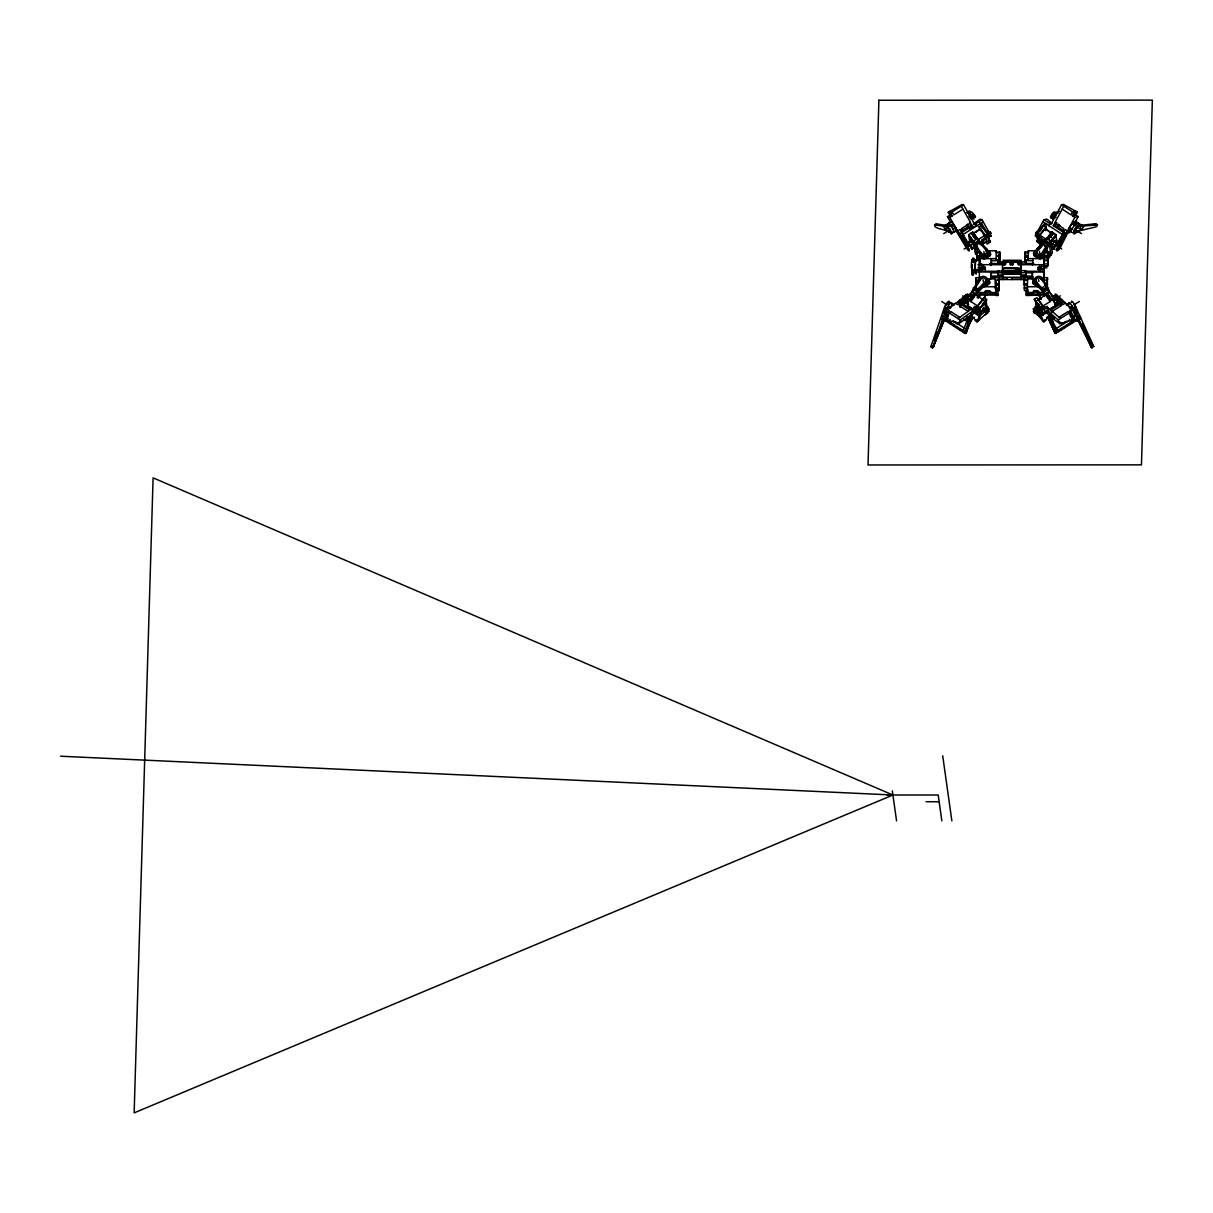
<?xml version="1.0" encoding="UTF-8"?>
<svg xmlns="http://www.w3.org/2000/svg" width="1213" height="1213" viewBox="0 0 1213 1213"><rect width="100%" height="100%" fill="white"/><g stroke="black" fill="none" stroke-linecap="round" stroke-linejoin="round"><path stroke-width="1.5" d="M972.538 260.219C972.356 263.464 972.568 253.79 973.599 260.977L972.28 259.87L980.089 259.9L979.983 264.54M973.796 262.402L972.644 262.402L972.599 258.991M976.222 270.256L976.086 274.062L976.116 269.498M973.433 273.425C972.947 277.246 971.416 272.273 972.22 272.334M972.28 259.87C970.142 262.008 972.75 278.929 973.417 272.303M979.3 268.619L981.408 268.786L981.484 271.242L981.529 269.68L984.41 269.331A1.865 1.683 -8 0 0 985.123 268.27L985.138 267.755A1.865 1.683 -8 0 0 984.486 266.693L981.62 266.42M985.335 269.786L985.35 269.286A1.865 1.683 -8 0 0 984.713 268.225L984.486 266.693M1041.088 266.314L1041.406 268.619L1044.105 268.604L1043.786 266.314L1038.813 266.663A1.865 1.683 -8 0 0 1038.101 267.724L1038.085 268.24A1.865 1.683 -8 0 0 1038.737 269.301L1043.68 269.65L1043.817 280.916L1043.68 269.65M1038.298 269.771L1038.313 269.256A1.865 1.683 -8 0 1 1039.025 268.194L1041.3 267.846M972.659 259.976L972.568 260.962M973.417 274.669L973.251 270.544L975.222 270.544L975.404 259.87L980.195 260.659M972.189 272.258L972.189 274.047M976.101 281.158L976.207 277.656L979.695 277.641M971.749 249.317L969.945 245.056A4.336 0.819 58 0 0 967.049 242.145M979.437 269.68L979.391 271.242L998.966 271.287M999.603 262.296L999.648 256.352L997.723 256.55L997.935 255.306L999.679 255.579L999.648 260.659L991.582 260.659L991.294 258.627L991.082 265.48M1043.786 266.314L1044.044 261.902L1044.317 263.918L1047.805 263.918L1048.047 265.723L1043.529 265.965M1044.105 268.604L1044.332 252.061M980.938 268.71L982.56 268.634L982.242 266.344M991.582 260.659L991.476 263.949L991.309 262.766M1021.225 271.378L1021.119 270.62L1025.652 270.62L1025.91 274.942L1021.119 274.942L1020.891 273.41L1002.575 273.395L1002.833 274.942L998.223 274.957L998.208 272.819M996.055 293.425L995.63 280.931L995.843 290.574L999.072 290.574L999.148 277.641L991.066 277.641L990.885 272.061L972.856 271.894M1020.997 263.266L1020.952 264.707L1043.832 264.692L1044.15 267.012M1021.255 263.888L1021.225 261.978L1002.59 261.978L1002.347 272.607L1002.545 270.666M1027.35 288.77L1027.608 290.559L1024.363 290.559L1024.454 277.625L1032.536 277.625L1032.354 272.046L1043.741 272.046M1025.212 262.433L1025.091 252.031L1028.503 252.031L1028.321 250.773L1036.706 250.757M1025.895 272.849L1032.46 272.804M1044.317 263.918L1044.135 258.612L1028.093 258.612L1028.275 259.87L1024.849 259.885L1024.909 262.296M1044.984 285.161L1047.168 285.222L1047.183 280.142L1043.711 280.142M1047.426 286.844L1047.395 277.625L1043.908 277.625M975.116 272.773L976.071 272.258L976.025 273.471L975.116 272.773L975.449 260.355L979.452 260.34L979.331 280.112M979.482 280.173L975.995 280.173L975.995 284.479L977.072 283.508M980.316 252.046L976.844 252.046L976.708 260.659L976.738 255.594C978.724 255.443 981.044 257.899 976.708 256.368L977.769 257.126M976.298 285.01L976.207 277.656M975.161 269.711L979.194 269.908L979.892 253.092M980.271 253.623L980.089 259.9L979.907 258.642L995.949 258.627L996.131 259.885L999.542 259.885M979.877 292.485L984.319 292.56L985.851 290.65L989.474 290.65L991.567 292.56L996.009 292.56M996.146 293.516L996.146 295.456L997.874 295.456L997.677 294.122L978.103 294.122L978.345 295.851L980.059 295.851L979.998 293.516M981.529 269.604L981.56 263.964L979.482 263.964L981.666 264.768L981.62 266.344M983.713 258.642L983.531 257.262L988.049 254.988A4.336 3.912 -8 0 0 988.231 251.986L987.731 251.091M984.319 292.56L984.274 294.122L985.851 290.65M991.567 292.56L991.506 294.122L989.429 292.212L989.474 290.65M987.155 278.914L990.687 278.914L990.885 272.061M999.072 290.574L998.708 288.012L995.297 288.012L995.342 278.914L990.687 278.914M996.131 259.885L996.191 250.788L986.139 250.788C979.407 239.461 971.977 242.949 981.848 253.532A2.593 2.35 -8 0 0 985.441 254.048A2.593 2.35 -8 0 0 986.124 250.773M996.146 295.456L996.191 293.895M1002.59 271.394L997.95 270.635L998.223 274.957M1026.228 264.222L1025.91 261.932L998.223 261.932L998.163 263.964L1002.605 263.964M997.874 295.456L998.041 289.877M998.936 259.9L998.845 254.851M998.708 288.012L999.148 277.641M997.602 285.207L998.921 285.237L998.936 280.158L995.524 280.173L995.342 278.914M999.679 255.579L999.785 252.031L996.358 252.046L996.191 250.788M999.906 262.448L999.785 252.031M1002.742 276.428L1002.908 279.551L1002.681 274.168L1020.8 274.153L1020.254 269.362L1020.36 270.15M1002.772 270.969L1002.833 269.377L1002.893 271.757L1020.315 271.757L1020.209 270.954L1002.772 270.969L1002.893 271.757M1003.242 268.118L1019.254 268.543L1019.511 270.378L1003.5 270.378L1003.242 268.118L1019.269 268.118L1019.511 270.378M1007.29 278.217L1007.26 279.202L998.284 279.202M1012.855 263.054L1012.885 264.752L1010.459 264.752L1010.429 263.054L1012.931 263.585L1010.429 263.054M1010.459 264.752L1010.49 263.585M1011.672 263.312L1011.733 261.113L1011.839 261.872M1011.748 278.202L1011.718 279.202L1024.288 279.187L1024.363 280.916M1011.976 279.551L1012.021 277.944M1020.906 267.694L1020.982 272.607L1021.225 261.978M1020.861 276.412L1021.028 279.551L1020.967 272.819M1021.119 274.942L1021.179 272.91M1021.225 271.287L1021.316 263.949L1025.849 263.949L1025.91 261.932M1026.001 284.191L1026.137 285.419L1024.227 285.222L1024.242 280.158L1027.669 280.158L1027.487 278.899L1035.675 278.884M1024.288 279.187L1024.318 278.202M1033.036 260.643L1024.955 260.643L1025.091 252.031M1025.91 274.942L1025.652 270.62M1028.093 293.501L1028.108 295.441L1026.38 295.441L1026.304 290.392M1026.38 295.441L1026.547 289.877M1028.184 293.41L1027.532 288.77L1024.015 287.997L1027.426 287.997L1027.487 278.899M1028.275 259.87L1028.321 250.773M1032.142 278.884L1032.354 272.046M1032.551 265.465L1032.748 258.612M1033.946 290.62L1032.369 294.107L1033.946 290.62L1037.57 290.62L1039.647 292.53L1044.105 292.454M1039.647 292.53L1039.602 294.092L1037.524 292.181L1037.57 290.62M1040.329 258.612C1040.511 256.231 1036.327 257.672 1035.766 254.973A4.336 3.912 -8 0 1 1035.75 251.97L1036.554 250.848L1035.629 251.531A2.032 1.835 -8 0 0 1033.552 253.365L1033.734 254.685M1044.302 295.82L1044.241 293.485M1046.607 265.965L1046.849 267.694L1045.136 267.694L1045.181 266.132M1047.805 263.918L1048.032 252.016L1044.545 252.016L1044.317 259.87L1047.896 260.628L1044.605 260.628M1047.168 285.222L1047.183 280.142M1048.047 265.723L1048.032 252.016M1051.61 247.482L1054.84 249.302L1054.112 248.316L1055.31 244.799L1057.554 242.236L1055.644 245.86M1053.733 246.648A4.336 1.274 -57.1 0 1 1051.732 247.634L1051.58 247.27A4.336 1.274 -57.1 0 1 1052.641 244.086L1054.673 240.614L1057.615 242.418M971.492 297.261C973.781 295.047 969.475 298.004 973.008 297.246C974.767 299.99 970.916 292.667 973.645 296.973M971.81 296.988L972.129 296.078M1038.313 232.335L1036.781 233.548M968.778 216.05L970.764 218.886M971.446 238.734L970.991 237.945M987.973 234.761L988.701 236.308L987.913 235.792M990.157 234.443L989.277 232.638M1038.252 312.332L1037.327 310.467M1036.554 309.103L1042.012 314.031L1039.723 309.315M1033.992 311.089L1033.218 308.557L1041.148 316.108L1048.502 311.514L1050.246 315.213L1054.294 319.216L1053.475 317.306L1052.323 316.199L1053.794 319.292L1059.874 323.704L1070.791 320.626L1074.187 318.503L1072.762 317.245L1075.249 315.698L1072.095 309.012L1056.493 294.85L1054.052 296.381C1050.352 293.273 1060.587 300.02 1053.354 300.703A4.336 0.819 58 0 1 1054.84 304.008L1054.825 304.372A4.336 0.819 58 0 1 1054.658 304.493M970.112 245.905L968.141 242.221L970.718 246.36M979.907 252.774C979.179 257.823 986.063 258.399 988.277 255.23A2.032 1.835 -8 0 0 990.369 253.396A2.032 1.835 -8 0 0 988.398 251.546L986.7 250.181L987.291 250.666M998.815 288.724L995.403 288.785M972.705 260.234C974.721 260.795 973.433 257.626 973.675 260.325M978.194 258.536L978.375 256.322L979.088 258.505M978.83 256.716L977.951 256.868M945.048 314.319L946.671 309.103M945.534 306.389L943.38 313.166M1003.651 264.298L1004.819 262.705L1005.789 264.085M1003.985 264.798L1004.015 263.873M1036.872 256.322C1039.147 258.263 1043.301 257.08 1043.953 254.078C1044.545 249.544 1043.862 258.354 1040.148 257.232M963.183 318.792L965.366 320.202L965.609 318.898L958.695 323.75C954.949 320.217 948.793 322.491 945.124 318.564L946.762 315.198M1051.353 216.46L1052.111 214.671M1074.248 222.404L1073.778 221.797L1072.049 223.965A4.336 1.274 -57.1 0 0 1069.517 227.331L1069.062 228.271A4.336 1.274 -57.1 0 0 1070.351 229.985M1076.158 226.467L1076.795 223.465L1074.021 221.691M1046.91 256.731L1046.015 256.686L1047.077 256.322M951.614 213.063L949.809 211.289M934.465 224.936L947.126 226.513A4.336 0.819 58 0 1 950.416 230.546A4.336 0.819 58 0 1 951.356 233.866C949.627 228.878 929.143 229.136 936.239 223.829L945.488 225.315L949.991 222.495M949.658 226.513C946.625 223.571 951.902 219.659 953.084 224.011A4.336 0.819 58 0 1 955.465 227.377L955.98 228.317A4.336 0.819 58 0 1 955.556 230.045L957.573 231.061L960.074 229.5L969.46 245.587L968.565 244.253M949.309 225.3L950.476 225.648A4.336 0.819 58 0 1 952.857 229.014L953.373 229.954A4.336 0.819 58 0 1 953.812 232.335L956.42 230.713M957.997 232.487L957.512 231.713L957.982 232.487M1038.692 232.244C1039.01 229.454 1034.765 234.806 1036.599 235.095M1055.492 215.338L1053.854 216.187M949.536 302.553A4.336 1.274 -57 0 0 947.99 301.84A4.336 1.274 -57 0 0 944.775 306.54L930.765 346.994L932.009 345.675M946.974 308.557L948.066 306.176A4.336 1.274 -57 0 1 950.658 303.144L951.189 302.841A4.336 1.274 -57 0 1 951.887 304.084M967.822 304.22L965.26 301.84A4.336 1.274 -57 0 1 968.414 296.427L966.852 297.458L966.048 300.839L961.09 303.508L967.458 297.109L966.306 299.232M971.583 319.262C969.278 316.366 965.518 331.589 964.365 333.014L942.698 318.974L932.554 348.161L944.275 319.61M964.82 331.831L943.153 317.791L946.231 308.451A4.336 1.274 -57 0 0 946.155 309.103M948.354 318.246L946.58 319.504L949.112 312.833L950.886 311.574L959.726 317.306L969.93 310.134L957.633 302.158L955.814 303.432M978.876 312.924L968.004 305.873L966.882 297.822L972.038 291.393L979.71 277.974A4.336 3.912 -8 0 1 985.775 277.095A4.336 3.912 -8 0 1 986.578 282.584L978.224 290.968L970.9 301.597L978.269 306.358M972.159 292.288L979.27 279.778A4.336 3.912 -8 0 0 978.982 280.779M1050.534 237.081L1049.154 235.489L1036.145 249.833A4.336 3.912 -8 0 0 1036.948 255.306A4.336 3.912 -8 0 0 1043.013 254.427L1050.685 241.023L1055.841 234.594L1051.974 231.941L1049.67 234.852L1051.307 236.126M1043.696 251.425A4.336 3.912 -8 0 1 1043.696 254.427L1050.822 241.918M964.365 333.014L969.839 322.082L965.851 333.484L943.714 318.261L942.698 318.974M970.203 322.309L965.851 333.484M1043.347 286.662L1043.984 286.799M943.714 318.261L933.009 347.282L944.199 319.444M944.184 317.912L933.237 347.115L943.987 320.823L946.504 320.277L943.987 320.823M962.606 304.084L965.381 302.416A4.336 1.274 -57 0 1 964.578 301.855L961.06 303.75L965.806 298.55A4.336 1.274 -57 0 1 967.762 296.002L957.815 304.736L955.419 303.174L947.035 309.072L944.502 315.759L946.898 317.306L945.124 318.564M946.519 314.895L948.46 315.486L946.519 314.895L947.656 311.877L949.43 310.634L947.035 309.072M953.403 304.63L950.901 303.007M960.666 303.477L961.636 300.991M958.695 323.75L960.12 319.974L972.113 311.544L979.194 316.138L986.427 310.619A3.624 1.077 -57 0 1 989.004 308.633A3.624 1.077 -57 0 1 988.125 311.908M967.64 317.412L970.703 315.259L972.113 311.544M986.457 313.333L985.669 313.348L986.23 311.68L988.292 309.785L986.791 313.03L977.011 321.9L971.856 316.002L974.539 311.392M977.011 321.9L979.194 316.138M978.285 320.99L980.468 315.244M959.938 307.405L961.09 304.387L959.271 305.676L968.11 311.407M978.618 314.137L985.411 309.118M1078.888 318.913L1056.387 332.984L1050.003 322.279L1055.143 333.439L1078.084 318.2L1092.079 348.086L1078.039 319.55M933.995 340.58L937.285 332.089M979.619 315.441L978.664 308.633L979.391 309.103L986.685 299.975L985.957 299.505L986.912 306.313L988.368 307.253L987.352 308.542L983.455 307.723L980.68 314.046L979.679 307.344L980.635 314.167M971.568 319.277L965.851 331.968L966.579 332.438L965.381 332.317M967.625 317.321C967.838 313.591 963.835 322.552 967.413 317.73M967.929 319.459L969.945 317.169M963.077 330.694L967.489 319.792L969.612 317.412M982.424 309.345L983.076 309.588M983.591 308.769L982.939 308.527M1036.948 232.259C1037.479 229.712 1034.28 235.019 1036.448 233.063M1053.915 216.46L1054.188 217.097M1049.154 235.489L1049.139 236.459L1049.715 235.246M1051.353 236.444L1050.867 237.202M965.851 331.968L969.839 322.082M967.913 319.504L969.248 317.776M967.489 319.792L968.49 318.155M983.303 299.475L986.139 294.274M984.213 298.807L985.638 294.425M1070.927 230.303L1067.167 230.758L1057.357 247.497A4.336 1.274 -57 0 0 1057.039 250.894A4.336 1.274 -57 0 0 1060.678 246.921L1067.455 233.336L1068.956 233.017L1070.533 230.061L1067.167 230.758L1065.15 229.454L1056.053 245.693M1074.096 222.813L1073.748 223.617M1076.522 223.313L1074.642 225.527A4.336 1.274 -57.1 0 0 1072.019 228.954L1071.579 229.894A4.336 1.274 -57.1 0 0 1071.746 232.29L1069.244 230.667M1074.187 230.455L1074.445 229.909A2.684 0.788 -57.1 0 0 1074.096 230.5M980.665 252.744A4.336 3.912 -8 0 0 983.106 258.505L984.228 258.642A4.336 3.912 -8 0 0 988.019 256.671L987.898 255.23M986.745 279.035L987.549 279.672A2.032 1.835 -8 0 1 989.52 281.522A2.032 1.835 -8 0 1 987.443 283.357L984.319 285.313M987.064 283.357L987.185 284.797A4.336 3.912 -8 0 1 983.394 286.768L983.197 285.449M997.768 285.055L997.147 285.207M1019.936 264.343L1020.072 263.509M1026.41 256.352C1026.638 258.718 1028.078 253.472 1024.985 255.564M1035.235 279.536L1035.023 279.885A4.336 3.912 -8 0 0 1034.841 282.902L1037.676 285.282M1052.232 215.035L1051.929 216.187L1052.338 214.762M1055.477 217.764L1055.932 216.96M1050.61 236.929L1049.215 235.883M1080.798 226.907L1082.041 225.178L1095.657 223.753L1097.522 224.951L1096.34 226.786L1080.055 230.682L1074.111 233.821A4.336 1.274 -57.1 0 1 1074.384 230.485A4.336 1.274 -57.1 0 1 1078.023 226.452L1097.462 224.875M1036.736 235.747A3.624 1.077 -57 0 1 1035.341 235.337A3.624 1.077 -57 0 1 1037.615 231.243L1044.014 219.735L1046.925 219.128L1051.823 223.192L1049.942 223.571L1048.836 225.663M1065.575 233.715L1053.278 225.739L1063.71 206.195L1061.527 204.785L1051.095 224.329L1044.014 219.735M1057.812 225.254L1059.571 225.512L1057.812 225.254L1058.433 224.087M1058.54 225.724L1059.161 224.572M1072.444 215.778L1073.99 212.866L1075.506 212.548L1074.642 214.474L1077.371 212.169L1075.81 215.08L1072.444 215.778L1074.839 217.324L1078.205 216.627L1074.657 223.298M1067.546 231.016L1074.839 217.324M1081.571 230.364L1083.755 226.285L1082.041 225.178M1095.051 224.89L1095.809 223.829L1095.263 225.118M1040.754 230.425L1044.757 222.995M1053.278 225.739L1055.158 225.36L1056.735 222.404M1057.994 213.17L1058.418 212.396M1057.66 244.192L1060.45 239.37M1063.619 235.458L1061.739 235.853L1063.437 236.99L1066.348 235.413M1058.994 241.705L1061.982 236.778M1060.875 241.038L1062.436 238.37M984.941 300.779L982.955 304.16L983.682 304.63L985.669 301.249L984.941 300.779L985.896 307.602M1058.297 242.115A4.336 1.274 -57 0 0 1055.583 245.011L1054.112 248.953M1061.345 237.672L1062.406 238.355L1061.375 237.748L1061.966 236.899M1050.14 317.124L1057.645 330.649L1055.644 328.89L1052.353 322.082M1070.563 315.425C1070.169 319.944 1070.882 309.997 1074.187 318.503M1072.353 315.228L1071.655 314.319M1037.07 314.637L1034.977 312.681M1058.206 243.055A4.336 1.274 -57 0 0 1056.22 245.435L1062.239 235.777L1063.589 235.504M1063.953 236.884L1057.933 246.542L1055.583 245.011M1044.954 226.634L1046.743 223.814M1056.22 245.435L1057.084 244.404M972.204 274.866L972.098 273.956M977.132 297.594L979.118 294.714M1047.698 258.308L1050.776 253.881L1049.351 243.737M1047.835 259.309L1052.384 253.062L1050.883 242.312L1056.023 235.883L1055.841 234.594M1054.794 216.339L1053.672 217.309L1054.385 215.414M1035.205 312.257L1043.862 321.87L1050.246 315.213M957.633 302.158L966.685 294.365A4.336 1.274 -57 0 1 967.974 295.244M984.713 309.997L986.882 310.71M970.673 321.536L970.991 321.142A3.624 1.077 -57 0 0 972.492 317.184A3.624 1.077 -57 0 0 969.824 319.064A3.624 1.077 -57 0 0 968.323 323.022L966.564 321.885A3.624 1.077 -57 0 1 968.626 317.215A3.624 1.077 -57 0 1 970.764 316.957M970.9 301.597L970.703 300.142L973.008 297.246M971.598 296.472L969.445 300.657L967.064 299.095M1051.231 236.141L1053.445 233.032L1053.627 234.336M972.204 292.667L974.373 288.467L978.224 290.968L976.01 294.789M966.882 297.822L969.278 299.368L974.403 292.773L975.874 293.895L972.038 291.393M978.557 311.104L977.526 312.393L973.781 309.27L974.6 306.449L976.95 307.511M973.781 309.27L974.6 306.449M977.89 315.001L976.738 306.722L984.046 297.594L986.685 299.975M978.921 304.857L983.121 299.596M1038.07 242.236L1039.101 240.947L1037.646 240.007L1036.615 241.281L1038.07 242.236L1036.281 234.215L1043.589 225.072L1046.137 226.725L1046.501 229.333L1050.246 232.456L1050.458 233.988M1036.387 234.943L1043.589 225.072M1037.115 235.413L1038.131 234.124M984.835 300.945L985.835 307.662L986.912 306.313M979.391 309.103L986.594 299.247M982.424 304.827L982.606 305.979L983.682 304.63M1036.615 241.281L1039.996 244.131L1038.828 235.868L1046.137 226.725M1045.47 230.622L1045.212 228.741L1039.95 235.307L1039.192 238.461L1042.937 241.584L1043.15 243.116L1039.632 241.523L1040.648 240.25M1040.921 242.13L1043.407 243.631M1039.996 244.131L1042.088 241.523M1042.937 241.584L1043.968 240.31L1040.223 237.187M1043.15 243.116L1043.968 240.31M1038.04 249.438A4.336 3.912 -8 0 0 1037.07 249.984L1045.379 240.341L1049.23 242.843L1050.685 241.023L1046.849 238.521L1046.971 239.416M1048.062 238.536L1050.124 235.959M1046.819 238.385L1048.275 239.325L1050.594 236.429M1053.43 232.896L1048.305 239.461M1048.441 243.828L1049.23 242.843M1051.838 249.105L1053.551 246.952M972.098 295.836L974.403 292.773M1054.082 248.908L1051.58 247.27L1050.867 242.297L1056.023 235.883L1056.978 242.661M973.523 296.609L975.859 293.713M1052.444 214.185L1053.445 213.185M1075.522 228.347L1075.143 228.817A2.684 0.788 -57.1 0 1 1075.946 227.847M977.026 284.388L976.844 283.706M1004.106 263.191L1003.712 264.009L1004.895 263.206M997.89 285.328C997.95 280.931 995.054 286.101 998.815 284.479M1025.925 255.564L1025.091 256.322L1025.197 252.865L1028.609 252.789M1019.906 264.298L1018.875 264.889M1046.971 255.549C1047.304 259.84 1044.105 254.715 1048.032 256.322L1047.926 255.549C1044.09 254.775 1047.046 256.747 1047.168 258.505M1024.136 283.69L1026.425 284.085L1024.121 284.464M1024.257 284.449L1025.622 284.191M1025.561 284.479L1026.092 285.131L1025.804 284.16M1046.137 285.313L1046.137 283.675L1045.166 283.478M1054.324 217.263L1055.234 215.247M949.703 308.663C951.098 303.326 943.699 309.33 946.807 309.436M978.345 291.863L985.896 284.221A4.336 3.912 -8 0 1 983.834 285.055M984.092 285.343L987.306 282.917A4.336 3.912 -8 0 0 987.306 279.915L986.927 279.308M1037.903 249.893L1036.963 250.469L1037.691 249.969M963.44 297.306L966.064 294.895L968.414 296.427M967.762 296.002L961.242 302.022L959.528 300.915L959.923 299.884L962.318 301.446M968.793 296.093L969.748 295.563L969.051 295.896M1054.37 216.93L1053.475 217.673L1055.295 215.186M1057.721 242.494L1055.219 240.871A4.336 1.274 -57.1 0 1 1056.72 240.841L1056.705 241.417A4.336 1.274 -57.1 0 1 1056.508 242.191M975.813 232.487L979.482 229.363L979.118 226.755L981.772 225.102L988.534 234.23L989.414 237.49L988.019 236.399M986.669 241.554L982.788 243.146L981.848 241.872L981.62 240.341L985.305 237.217L980.18 228.772L980.438 230.652M982.788 243.146L982.575 241.614L986.245 238.491L985.305 237.217M1039.01 300.885L1043.165 308.011L1047.046 306.419L1048.002 307.693L1048.214 309.224L1044.545 312.363L1043.741 306.692L1036.979 297.564L1034.34 299.217L1041.209 309.072L1041.952 308.602L1042.922 315.41M982.606 305.979L979.679 307.344M960.59 300.415L964.365 297.261M982.06 219.765L974.706 224.36L973.433 223.98L980.074 219.159L982.06 219.765L991.309 236.308L990.399 235.777M977.147 290.271L985.775 283.326L985.957 284.57M980.149 288.846L985.896 284.221M1049.442 244.647L1045.576 242.145L1036.948 249.074L1037.115 250.318M947.793 306.449L950.507 307.935M943.153 317.791L945.655 316.017M957.936 318.564L959.726 317.306M961.378 321.036L957.193 323.977L952.978 321.248M965.366 320.202L966.609 319.337M933.722 346.782L932.539 347.615L930.826 346.493M948.384 320.687L950.173 319.428M973.326 318.079L974.6 317.184M975.191 320.717L976.465 319.823M948.202 316.138L946.261 315.547M1027.032 256.428L1025.061 257.095L1027.138 257.186L1026.456 256.064M1050.443 317.381L1051.353 318.352M1045.318 294.759L1046.683 292.742C1051.095 294.334 1045.09 300.794 1049.306 296.275L1051.656 300.612L1054.142 299.065L1047.016 288.436L1043.028 290.938L1050.14 301.552L1042.498 306.328M1048.896 296.033L1049.548 297.064M1038.692 311.529L1039.89 313.879M973.296 236.186L974.934 235.292L972.735 231.986L971.249 233.078L976.025 239.507L977.526 238.552L975.343 235.519L973.963 236.96M987.625 236.474L988.838 235.716L987.943 233.912M1045.197 293.849L1049.184 291.347L1042.301 277.944A4.336 3.912 -8 0 0 1036.296 277.08A4.336 3.912 -8 0 0 1035.174 282.553L1047.335 296.942M1047.016 288.436L1048.153 287.724L1049.321 292.257M1047.653 289.028L1042.937 279.748A4.336 3.912 -8 0 1 1043.18 280.749L1042.816 278.854M1052.611 307.389L1045.075 312.09M949.946 215.141L947.459 216.687L949.779 217.385L952.266 215.838L949.946 215.141L948.293 212.23L962.258 204.436L963.562 204.83L974.706 224.36M948.293 212.23L952.114 211.987L953.782 214.883L962.955 209.152L961.287 206.24M952.266 215.838L949.567 212.609L950.598 214.519L949.794 213.352L963.562 204.83M950.022 213.412L951.599 212.548M945.245 225.239L943.471 226.346L945.806 230.425M950.674 222.449L945.897 225.436L948.702 225.436A4.336 0.819 58 0 0 948.733 226.225M944.518 226.664L946.292 225.542M946.928 226.543L949.385 225.012M966.594 212.502C974.585 215.899 976.51 225.482 969.703 212.442L968.944 212.912C966.443 206.71 978.83 217.354 974.57 217.552M953.009 223.965L950.401 225.588L952.827 223.632M943.729 233.639L950.113 229.651M952.857 229.014L955.465 227.377M953.1 229.439L955.708 227.801M950.992 233.654L953.433 232.123M967.368 225.77L967.458 224.132L966.655 225.557L968.126 225.3M960.939 230.834L971.158 225.391L972.447 225.785L959.665 233.775L968.08 247.543A4.336 0.819 58 0 1 969.081 250.939A4.336 0.819 58 0 1 965.836 246.967L955.662 230.106L957.982 230.804L959.665 233.775M969.521 229.242L974.236 226.285M960.848 235.853L983.258 221.843M961.773 237.005L963.577 235.929L962.258 235.504L963.577 235.929M981.12 226.3L981.772 225.102M969.884 242.706L968.762 234.625L971.249 233.078M980.589 228.651L972.947 233.427L972.735 231.986M982.06 227.589L982.818 227.119L985.851 231.835M973.433 236.232L974.873 234.882M973.599 236.778L975.343 235.519M968.05 242.448L970.749 240.599L972.993 244.116A4.336 0.819 58 0 1 974.403 247.316L974.388 247.679A4.336 0.819 58 0 1 973.433 247.285M969.035 243.1L971.643 241.478M981.362 223.025L986.457 231.926L988.337 230.743M975.009 243.768L976.662 255.018L975.222 253.092L973.539 241.053L977.496 238.415M974.843 236.004L977.708 239.856L985.35 235.079M969.945 245.056L967.504 246.588L961.439 236.929L960.15 236.55M964.062 249.059L965.745 248.013M970.279 245.466L972.887 243.828L970.294 245.633M987.7 236.414L990.445 242.039L987.033 244.162L985.881 235.883L988.534 234.23M968.762 234.625L974.888 242.873L978.876 240.371L979.012 241.266M990.339 241.311L988.822 242.251L988.474 234.625M980.483 255.518L974.57 244.677L979.695 241.478L987.549 249.848A4.336 3.912 -8 0 1 986.427 255.337A4.336 3.912 -8 0 1 980.422 254.457L973.539 241.053M988.716 236.11L989.687 235.504M971.795 248.938L974.403 247.316L973.705 242.342L968.944 235.929L973.705 242.357M974.433 247.528L971.78 249.105L970.976 246.83M982.151 244.45L985.987 242.145M989.399 240.022L987.882 240.978L988.822 242.251M976.329 253.153L978.982 251.485M1034.446 299.945L1035.205 299.475L1036.16 306.298L1039.207 308.496M1036.16 306.298L1034.644 307.238L1035.599 308.511L1037.115 307.571L1036.145 300.748L1035.386 301.233L1038.434 305.949L1040.254 307.799L1041.012 307.314M1037.737 299.899L1045.379 295.123M1047.335 296.579L1048.836 295.638M1047.85 297.61L1049.306 296.275M1037.433 304.599L1038.692 304.797L1037.828 304.508M1052.096 298.171L1054.704 296.548M1050.14 301.552L1049.942 300.111L1051.444 299.171M1053.961 297.776L1051.474 299.338L1046.849 292.818M1034.098 312.075L1034.628 313.409L1033.309 311.301L1034.098 312.075L1036.524 309.922M1058.737 296.882L1060.405 295.82M1035.75 311.347L1037.631 310.164L1035.114 307.374L1035.205 308.451M1043.741 306.692L1041.103 308.345L1034.34 299.217M1060.966 303.432L1054.719 295.972A4.336 0.819 58 0 1 1056.553 298.504L1057.645 297.822M1037.6 312.196L1040.254 310.543M1054.84 304.008L1057.296 301.794A4.336 0.819 58 0 0 1054.643 297.109M1055.901 297.989C1056.114 300.536 1062.891 306.631 1059.798 300.96L1061.557 299.838L1062.042 300.869L1060.268 301.976L1054.719 295.972M1062.527 301.203L1040.163 315.289L1042.846 320.96M1051.929 312.56L1050.761 310.088L1063.543 302.098M1050.761 310.088L1052.232 311.362L1061.405 305.631L1059.95 304.342M1064.999 303.386L1062.906 304.69L1056.28 298.125M1067.015 304.584L1069.623 302.947M1066.439 305.009A4.336 0.819 58 0 1 1066.788 304.418L1069.805 303.083A4.336 0.819 58 0 1 1072.156 306.131L1073.778 309.906L1072.974 309.755M1074.582 304.433L1079.358 301.446M1067.197 304.706A4.336 0.819 58 0 1 1069.563 307.753L1072.398 306.389L1076.431 314.531M1069.623 307.875L1072.398 306.389M1071.185 313.909L1069.608 310.573L1072.095 309.012M1050.003 322.279L1050.761 322.385M1052.232 311.362L1058.934 317.26L1068.107 311.514L1072.686 319.444M1071.367 310.331L1075.992 307.283L1075.643 306.48A4.336 0.819 58 0 0 1072.504 301.794A4.336 0.819 58 0 0 1071.686 302.492M1048.502 311.514L1058.085 319.929L1071.034 311.832L1072.459 314.834M1075.658 314.137L1075.097 313.181L1076.553 313.121M1072.777 315.501L1070.882 316.138M1066.454 321.202L1062.072 323.932L1059.404 321.581M1055.644 328.89L1068.365 320.945M1071.549 318.943L1076.325 315.971L1078.327 317.73L1055.826 331.786L1056.387 332.984M1078.327 317.73L1077.811 316.608L1079.585 315.501L1075.992 307.283M1055.189 331.922L1055.143 333.439M1058.57 330.391L1054.825 332.741L1050.382 322.628M1054.764 333.09L1064.256 327.161M1067.425 325.175L1073.763 321.218M1054.961 333.272L1075.537 320.399M1079.221 319.61L1080.995 318.503L1079.585 315.501M1082.239 323.537L1092.792 345.599L1091.018 346.706L1091.958 347.54L1093.732 346.433L1080.995 318.503L1078.994 316.745M976.571 254.912L976.526 254.017M966.579 301.476L965.245 302.416L967.898 304.418A4.336 1.274 -57 0 0 968.687 304.402M978.103 289.012L976.556 289.21M978.012 288.997L976.738 289.225M950.583 307.814A4.336 1.274 -57 0 1 953.16 304.766L953.706 304.463A4.336 1.274 -57 0 1 954.479 305.054M1045.242 289.012L1044.014 289.255M60.65 756.215L892.92 795.015L134.143 1112.867L153.096 477.861L892.92 795.015L938.21 795L941.834 820.867M1037.358 300.172L1041.239 298.58M1044.12 309.3L1048.002 307.693M1005.365 264.752L1003.924 264.57M1019.527 264.646L1017.707 263.797L1019.769 263.176M997.738 285.434L996.874 284.373L998.936 284.464M1059.419 211.335L1054.855 212.593A3.624 1.077 -57.1 0 0 1051.747 214.474A3.624 1.077 -57.1 0 0 1051.474 217.885M985.775 295.411L986.275 295.275A3.624 3.29 -8 0 0 987.746 294.183M1063.71 206.195L1072.535 211.926L1075.916 211.229M1076.932 226.179A4.336 1.274 -57.1 0 0 1076.689 225.375L1081.086 225.375L1074.961 221.403M1061.527 204.785L1063.422 204.391L1077.371 212.169M1062.467 234.503L1063.392 234.306M1042.907 221.812L1064.468 235.807M1063.649 231.167L1062.118 231.486L1063.71 228.514L1054.87 222.783M1091.639 225.102L1095.248 224.511L1091.761 224.951M948.581 223.389L950.219 225.269M974.63 216.93L972.447 213.124M1033.552 253.365A2.032 1.835 -8 0 0 1035.523 255.2L1036.129 256.656A4.336 3.912 -8 0 0 1039.814 258.612L1040.936 258.475A4.336 3.912 -8 0 0 1043.741 252.729M892.92 795.015L887.264 795.288M1002.545 273.35L1002.757 274.881M982.454 267.876L984.713 268.225M998.83 256.337L999.785 256.337L999.891 252.804L996.48 252.804M998.815 257.111L999.755 257.111M980.24 252.804L976.844 252.046M1044.833 252.774L1048.138 252.789M988.079 256.55L988.474 256.55A2.032 1.835 -8 0 0 990.551 254.715A2.032 1.835 -8 0 0 988.58 252.865L988.004 251.546M1034.037 253.775A2.032 1.835 -8 0 0 1035.705 256.534L1036.084 256.534M1047.062 257.095L1047.896 256.322M972.629 258.521L973.751 258.445L972.538 258.627M972.674 259.006L973.812 258.718M972.492 259.218L973.781 259.066M972.69 260.674L973.857 260.659M1021.285 262.478L1002.59 261.978M1010.459 263.312L1012.885 263.312M989.763 263.555L998.572 263.539M1026.41 263.539L1033.719 263.524M998.344 264.146L1002.802 264.146M1010.384 264.237L1012.885 264.752M972.371 264.707L971.552 267.542L972.386 268.27M977.966 264.677L1002.726 264.707M972.462 265.42L971.643 264.707L971.658 268.27L971.734 265.42L972.28 267.542M977.875 267.861L981.287 267.861M971.992 269.771L979.164 269.711M1015.963 269.953L1019.527 269.953M1038.813 269.862L1040.072 269.862L1039.632 266.693M979.285 270.438L981.362 270.438M972.144 270.908L973.311 270.908M1024.97 271.287L1043.635 271.272M1002.287 272.106L1020.921 272.106M972.098 272.652L973.357 273.152M991.006 272.834L1025.591 272.637M972.098 273.092L973.251 273.092M972.098 273.532L973.251 273.532M972.129 274.32L973.281 274.32M972.144 274.593L973.433 274.411M991.142 276.094L1003.469 276.079M1020.83 276.079L1032.096 276.079M991.127 277.08L1003.439 277.064M1020.542 277.064L1033.309 277.064M1002.59 277.261L1020.709 277.246M1040.875 278.869C1050.731 289.422 1043.332 292.985 1036.599 281.628A2.593 2.35 -8 0 1 1037.282 278.353A2.593 2.35 -8 0 1 1040.875 278.869L1043.529 278.884M998.375 279.566L1024.727 279.551M1032.9 282.811L1032.703 281.492A2.032 1.835 -8 0 1 1034.78 279.657L1035.356 280.976M1032.703 281.492A2.032 1.835 -8 0 0 1034.674 283.326L1035.25 283.615M997.89 283.706L998.83 283.706M1046.137 283.675L1047.077 283.675M987.246 284.676L987.625 284.676A2.032 1.835 -8 0 0 989.156 281.537M1033.946 281.219A2.032 1.835 -8 0 0 1034.856 284.661L1035.295 284.782A4.336 3.912 -8 0 0 1038.98 286.738L1038.798 285.419M1047.183 284.449L1044.984 284.539L1046.243 284.449M983.394 286.768L995.115 286.753L995.297 288.012M1038.98 286.738L1027.259 286.738L1027.426 287.997M985.805 292.212L989.429 292.212M1033.901 292.181L1037.524 292.181M1027.957 292.545L1032.415 292.53M1026.198 294.107L1044.226 294.092M996.1 295.077L979.952 295.077L980.059 295.851M1044.181 295.047L1028.108 295.441M926.095 801.732L939.15 801.732M983.713 257.277L980.24 255.079M1078.402 226.482L1072.14 223.905M1004.834 262.918L1005.804 263.6M1004.789 264.768L1003.727 264.343M943.123 225.724L946.352 226.3M1078.099 320.763L1075.355 320.232L1078.478 321.096L1091.397 347.039L1083.027 329.208M1062.361 302.568L1056.341 295.472L1056.205 296.336M1037.903 285.313L1035.917 283.296L1044.15 290.241M1035.599 308.511L1036.827 308.875M1038.677 294.259L1041.194 299.444M1040.663 298.777L1038.813 295.244A3.624 3.29 -8 0 1 1037.403 294.153M961.788 237.035L963.213 235.822L969.187 245.587M974.63 223.222L977.102 225.694L975.813 225.315M981.999 310.558L983.485 311.514M1019.572 263.024L1018.162 263.373L1018.738 264.737M970.809 214.686L972.098 216.49M974.934 235.292L975.404 235.913M1052.217 320.368L1050.731 317.745M972.447 217.703L972.22 216.748M990.339 235.11L988.898 231.88M973.569 307.738L977.102 309.33M970.279 213.245L969.839 213.913M1075.84 212.487L1074.4 211.547L1073.96 212.351L1075.415 213.291M1074.066 211.623L1075.506 212.548M1073.99 212.866L1072.535 211.926L1070.988 214.837L1062.148 209.106M1075.81 215.08L1078.205 216.627M1075.491 221.236L1081.678 225.254M1080.525 225.482L1082.239 226.588M1072.307 223.571L1074.824 225.209M1075.249 229.606L1081.39 233.578M1069.517 227.331L1072.019 228.954M1069.305 227.756L1071.822 229.378M1072.899 232.487L1074.612 233.593M1055.158 225.36L1062.527 230.136M1044.818 228.62L1052.171 233.396L1051.974 231.941M1049.67 234.852L1051.125 235.944M1053.779 241.432L1056.296 243.07M1060.192 247.968L1061.8 249.014M1039.662 235.049L1047.031 239.825M1052.702 243.798L1055.204 245.42M1052.717 243.965L1055.234 245.587M1036.281 234.215L1038.828 235.868M1045.576 242.145L1044.499 241.448L1044.62 242.342M1048.472 244.844L1049.563 245.542M976.056 295.153L983.425 299.929M971.628 296.7L973.069 297.64M985.199 305.858L987.382 307.283M969.248 299.202L970.703 300.142M962.667 295.866L967.671 299.111M966.336 298.565L965.351 297.928L966.018 299.126M985.942 311.377L984.122 310.194L984.607 309.436A3.624 1.077 -57 0 1 987.306 308.466M964.76 297.867L965.806 298.55M966.382 299.111L968.899 300.733A4.336 1.274 -57 0 0 967.747 304.054M964.805 299.02L965.791 299.656M976.738 306.722L979.285 308.375M958.907 301.264L980.438 315.319M970.703 315.259L971.856 316.002M950.658 303.144L953.16 304.766M941.713 301.506L946.322 304.493M944.518 307.344L946.883 308.875M960.12 319.974L947.656 311.877M953.312 320.99L965.563 328.935M941.864 315.562L943.562 316.669M949.552 322.264L955.647 326.221M960.226 329.178L966.321 333.135M946.261 320.459L955.419 326.388M959.983 329.345L966.079 333.302M940.727 318.564L942.425 319.671M1045.636 249.848L1050.67 253.108M1045.742 250.606L1050.928 254.882L1049.472 253.926M974.373 288.467L973.281 287.754L973.402 288.664M973.493 289.573L977.329 292.075L978.224 298.337M1042.043 278.717L1041.436 278.277L1043.028 280.294M1069.805 303.083L1069.396 302.78A4.336 0.819 58 0 0 1069.244 304.023M985.032 314.667L985.153 314.758A3.624 1.077 -57 0 0 987.609 312.696M1035.857 313.318L1035.629 311.968M971.264 215.292L972.068 216.217M1038.874 308.102L1038.844 308.739M978.573 242.175L986.791 249.105L986.973 250.348M1036.054 284.206L1044.272 291.135L1043.15 291.833L1036.054 284.206A4.336 3.912 -8 0 0 1038.07 285.025M1069.366 319.368L1070.791 320.626M1058.934 317.26L1060.359 318.503M1046.576 317.154L1047.592 318.049M1044.727 319.792L1045.742 320.672M1069.608 310.573L1071.034 311.832M1046.273 311.362L1049.048 315.971M968.732 248.983L967.686 247.816M1056.553 298.504L1060.723 303.781L1058.1 301.825A4.336 0.819 58 0 1 1057.706 302.371L1054.87 304.22M1077.811 313.5L1075.188 306.525M979.816 242.373L977.526 238.552L984.562 247.467M989.065 232.38L988.201 231.304L988.337 232.259M967.989 242.539L970.673 240.978A4.336 0.819 58 0 0 969.642 240.887L969.778 241.463M1062.042 300.869L1055.962 294.319A4.336 0.819 58 0 0 1055.355 295.199M986.457 231.926L987.427 233.139M1042.24 278.96L1042.786 279.718M1025.182 285.222L1025.061 284.464M1004.137 264.995L1003.591 263.797M959.574 235.458L960.514 236.656M1035.038 311.028L1034.325 310.437L1035.568 312.999M1038.919 307.935L1039.389 308.754M961.348 230.121L961.985 231.152M949.673 228.817L950.401 229.909M1047.153 289.331L1047.971 290.438L1047.835 289.543L1043.847 292.045L1044.469 296.518M1048.214 309.224L1047.046 306.419M981.863 225.83L988.625 234.958M987.867 235.428L986.927 234.154L987.397 237.566M979.118 226.755L985.881 235.883M988.186 238.991L990.445 242.039M981.62 240.341L982.575 241.614M971.234 232.926L973.372 235.822M973.872 236.611L975.995 239.355M974.888 242.873L975.828 244.874L974.691 245.587L973.66 241.963M973.069 246.997L974.661 249.135M1047.805 297.2L1049.942 300.111M1049.715 321.506L1047.653 316.972L1051.565 322.992L1053.384 321.854L1049.472 315.835L1049.563 316.927M1051.322 318.109L1052.08 319.732M1036.872 309.497L1037.509 310.467M1035.25 311.332L1033.976 309.709L1034.932 312.135M990.384 232.82C992.461 235.443 989.277 229.727 990.051 232.274M961.333 229.591L963.258 231.531L961.575 228.56L970.749 222.828L962.955 209.152M968.581 244.859L968.99 245.83M1073.93 304.145L1075.127 306.328M979.361 222.419L982.955 228.089M1039.01 309.027L1039.844 309.573M967.246 246.815C950.158 217.658 973.948 261.022 966.943 246.648L967.307 247.179M964.214 237.718L963.167 237.005M964.183 237.793L963.289 237.217M965.032 239.067L967.458 243.1A4.336 0.819 58 0 1 969.278 245.466M936.633 224.951L936.178 223.829L936.891 224.966M965.139 239.401L968.035 244.222M1075.537 313.758L1072.899 308.602M950.84 211.608L951.523 212.472M972.447 225.785L969.46 222.434L971.158 225.391M949.339 212.548L949.794 213.352M949.779 217.385L957.573 231.061M947.459 216.687L950.719 222.404M963.456 237.521L965.578 241.417M964.077 241.266L966.549 245.83M1073.262 310.088L1076.325 315.971M1092.792 345.599L1093.732 346.433M1073.171 309.376L1075.097 313.181M1077.629 319.383L1091.594 347.206L1078.084 318.2M1055.826 331.786L1048.381 318.155L1054.385 331.225M1050.367 322.036L1054.385 330.285M1077.22 317.851L1076.886 317.154L1081.496 325.963M1058.085 319.929L1059.874 323.704M1041.148 316.108L1043.862 321.87M1077.811 316.608L1074.218 308.39A4.336 0.819 58 0 1 1074.324 309.679L1074.142 309.072M1052.702 296.093L1052.778 296.306M1055.098 305.828L1054.142 299.065L1049.184 291.347M1040.041 230.379L1040.148 231.137M1040.966 307.283L1041.967 314.137L1039.268 310.316M1038.586 304.038L1038.692 304.797M1036.205 300.854L1037.16 307.647M1050.685 241.023L1050.867 242.297M1050.685 253.987L1050.822 254.988M1046.516 248.407L1046.834 250.621M1046.015 256.686L1046.258 258.475M1044.075 253.365L1044.257 254.685M1047.395 277.625L1047.638 279.415M1043.574 253.532L1043.741 254.76M1045.03 266.921L1045.136 267.694M1039.496 251.516L1039.738 253.29M1039.632 257.292L1039.814 258.612M1039.784 266.314L1039.996 267.846M1039.298 266.42L1039.526 267.952M1038.813 266.663L1039.025 268.194M1038.085 267.982L1038.313 269.513M1035.523 255.2L1035.705 256.534M1038.646 279.642L1038.904 281.416M1039.192 294.456L1039.298 295.396M1032.763 262.675L1032.945 263.934M1034.78 279.657L1034.977 280.976M1035.053 283.326L1035.25 284.661M1034.674 283.326L1034.856 284.661M1025.91 256.337L1026.016 257.095M1024.454 277.625L1024.697 279.415M1025.091 283.69L1025.197 284.449M1021.528 262.569L1021.21 260.264L1003.106 260.279L1003.424 262.569M998.223 261.932L998.542 264.237M997.95 270.635L998.284 272.925M998.936 280.158L999.042 280.961M990.369 253.396L990.551 254.715M988.398 251.546L988.58 252.865M985.244 230.394L985.35 231.167M988.277 255.23L988.474 256.55M989.52 281.522L989.702 282.841M983.895 251.531L984.152 253.32M987.549 279.672L987.746 280.991M984.046 257.323L984.228 258.642M987.17 279.672L987.352 280.991M987.443 283.357L987.625 284.676M985.138 268.012L985.35 269.544M984.016 266.435L984.228 267.967M983.546 266.329L983.758 267.861M981.56 263.964L981.666 264.768M981.378 264.677L981.939 268.71M983.061 279.657L983.303 281.446M977.678 255.594L977.784 256.352M983.046 304.539L983.152 305.297M975.51 259.764L975.616 260.522M973.69 259.764L973.796 259.203M975.995 280.173L976.101 280.946M977.86 306.161L978.133 308.041M973.994 309.755L974.191 311.225L972.068 309.846L971.856 308.375M970.4 307.42L970.612 308.89M942.713 755.805L951.856 820.867M892.343 790.891L896.559 820.883M1043.635 275.594L1043.847 277.125M979.831 253.396L979.952 254.412M986.639 280.067A4.336 3.912 -8 0 1 987.306 280.87M1037.631 237.49A3.624 1.077 -57 0 1 1037.858 234.7M1038.343 233.882A3.624 1.077 -57 0 1 1038.874 233.108M945.928 305.342A2.593 0.758 -57 0 1 946.61 304.205M947.004 303.69A2.593 0.758 -57 0 1 948.111 302.765M947.671 304.069A2.684 0.788 -57 0 1 948.081 303.629M1076.628 227.422A2.684 0.788 -57.1 0 1 1076.856 227.453M1056.144 296.912A4.336 0.819 58 0 1 1055.689 296.002M986.609 251.318A4.336 3.912 -8 0 1 987.488 251.94M1044.181 266.056A3.624 3.29 -8 0 1 1043.514 266.678M1040.648 254.685A2.684 2.426 -8 0 1 1039.283 254.897M984.926 254.76A2.684 2.426 -8 0 1 983.531 254.897M980.028 254.457A4.336 3.912 -8 0 1 979.861 252.44M952.766 232.547A4.336 0.819 58 0 1 952.266 232.092M953.16 226.679A4.336 0.819 58 0 1 952.66 225.739M976.404 259.991L976.45 261.038L976.404 259.991M878.909 100.254L868.023 464.973L1141.463 464.852L1152.35 100.133L878.909 100.254M969.263 295.381L969.308 295.199M969.687 320.854L971.219 318.943L969.687 320.854M986.154 312.545L987.822 310.467L986.154 312.545M987.367 313.121L988.716 311.286L987.367 313.121M1050.67 237.02L1051.201 236.368L1050.67 237.02M1053.066 238.582L1053.597 237.93L1053.066 238.582M974.251 215.959L973.508 214.504L974.251 215.959M1048.851 319.019L1050.306 321.278L1048.911 318.989M1051.398 294.683L1051.868 295.441L1051.413 294.668M1053.172 217.233L1054.279 218.097A3.624 1.077 -57.1 0 1 1052.278 218.507A3.624 1.077 -57.1 0 1 1054.597 214.14A3.624 1.077 -57.1 0 1 1056.599 213.731L1053.172 217.233M1080.783 228.423L1079.509 230.425L1074.9 232.335A2.593 0.758 -57.1 0 1 1075.067 230.349A2.593 0.758 -57.1 0 1 1077.25 227.923L1080.783 228.423M1067.713 232.274L1068.213 231.668L1067.713 232.274M1064.438 237.809L1060.01 247.043A2.593 0.758 -57 0 1 1057.827 249.423A2.593 0.758 -57 0 1 1058.024 247.391L1064.438 237.809M945.852 228.226C950.113 237.46 953.797 227.968 945.852 228.226M975.798 287.178C977.223 292.576 983.121 282.599 985.199 281.659A2.593 2.35 -8 0 0 984.713 278.368A2.593 2.35 -8 0 0 981.09 278.899L975.798 287.178M1044.59 245.542L1045.257 246.194L1044.59 245.542M1047.016 244.905L1041.633 253.502A2.593 2.35 -8 0 1 1038.01 254.033A2.593 2.35 -8 0 1 1037.524 250.742C1040.057 249.878 1044.636 240.219 1047.016 244.905M971.173 293.955L969.111 296.533L971.173 293.955M965.048 241.599L963.122 238.4L966.352 243.768L965.048 241.599"/></g></svg>
